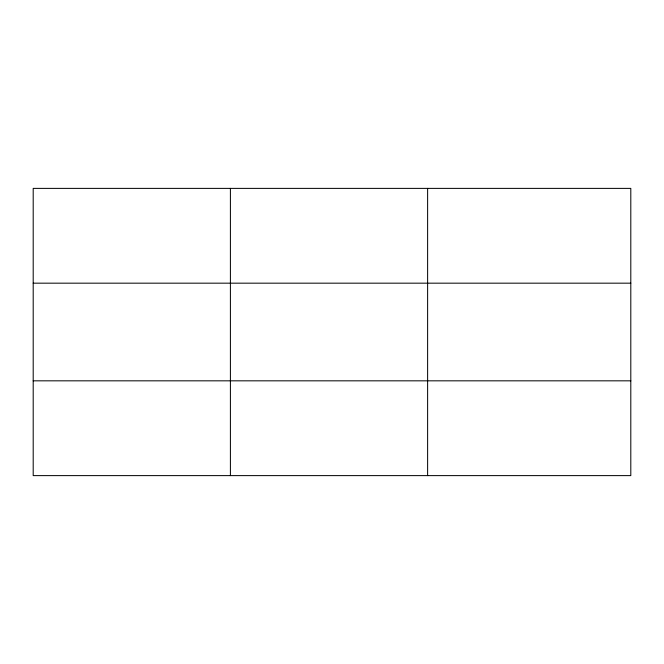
<?xml version="1.0" encoding="UTF-8"?>
<svg xmlns="http://www.w3.org/2000/svg" width="664" height="664" viewBox="0 0 664 664"><rect width="100%" height="100%" fill="white"/><g stroke="black" fill="none" stroke-linecap="round" stroke-linejoin="round"><path stroke-width="1" d="M230.408 188.385L230.408 475.615M427.616 188.385L427.616 475.615M630.8 380.829L630.8 475.615L33.2 475.615L33.2 188.385L630.8 188.385L630.8 380.829L33.2 380.829M33.2 283.171L630.8 283.171"/></g></svg>
